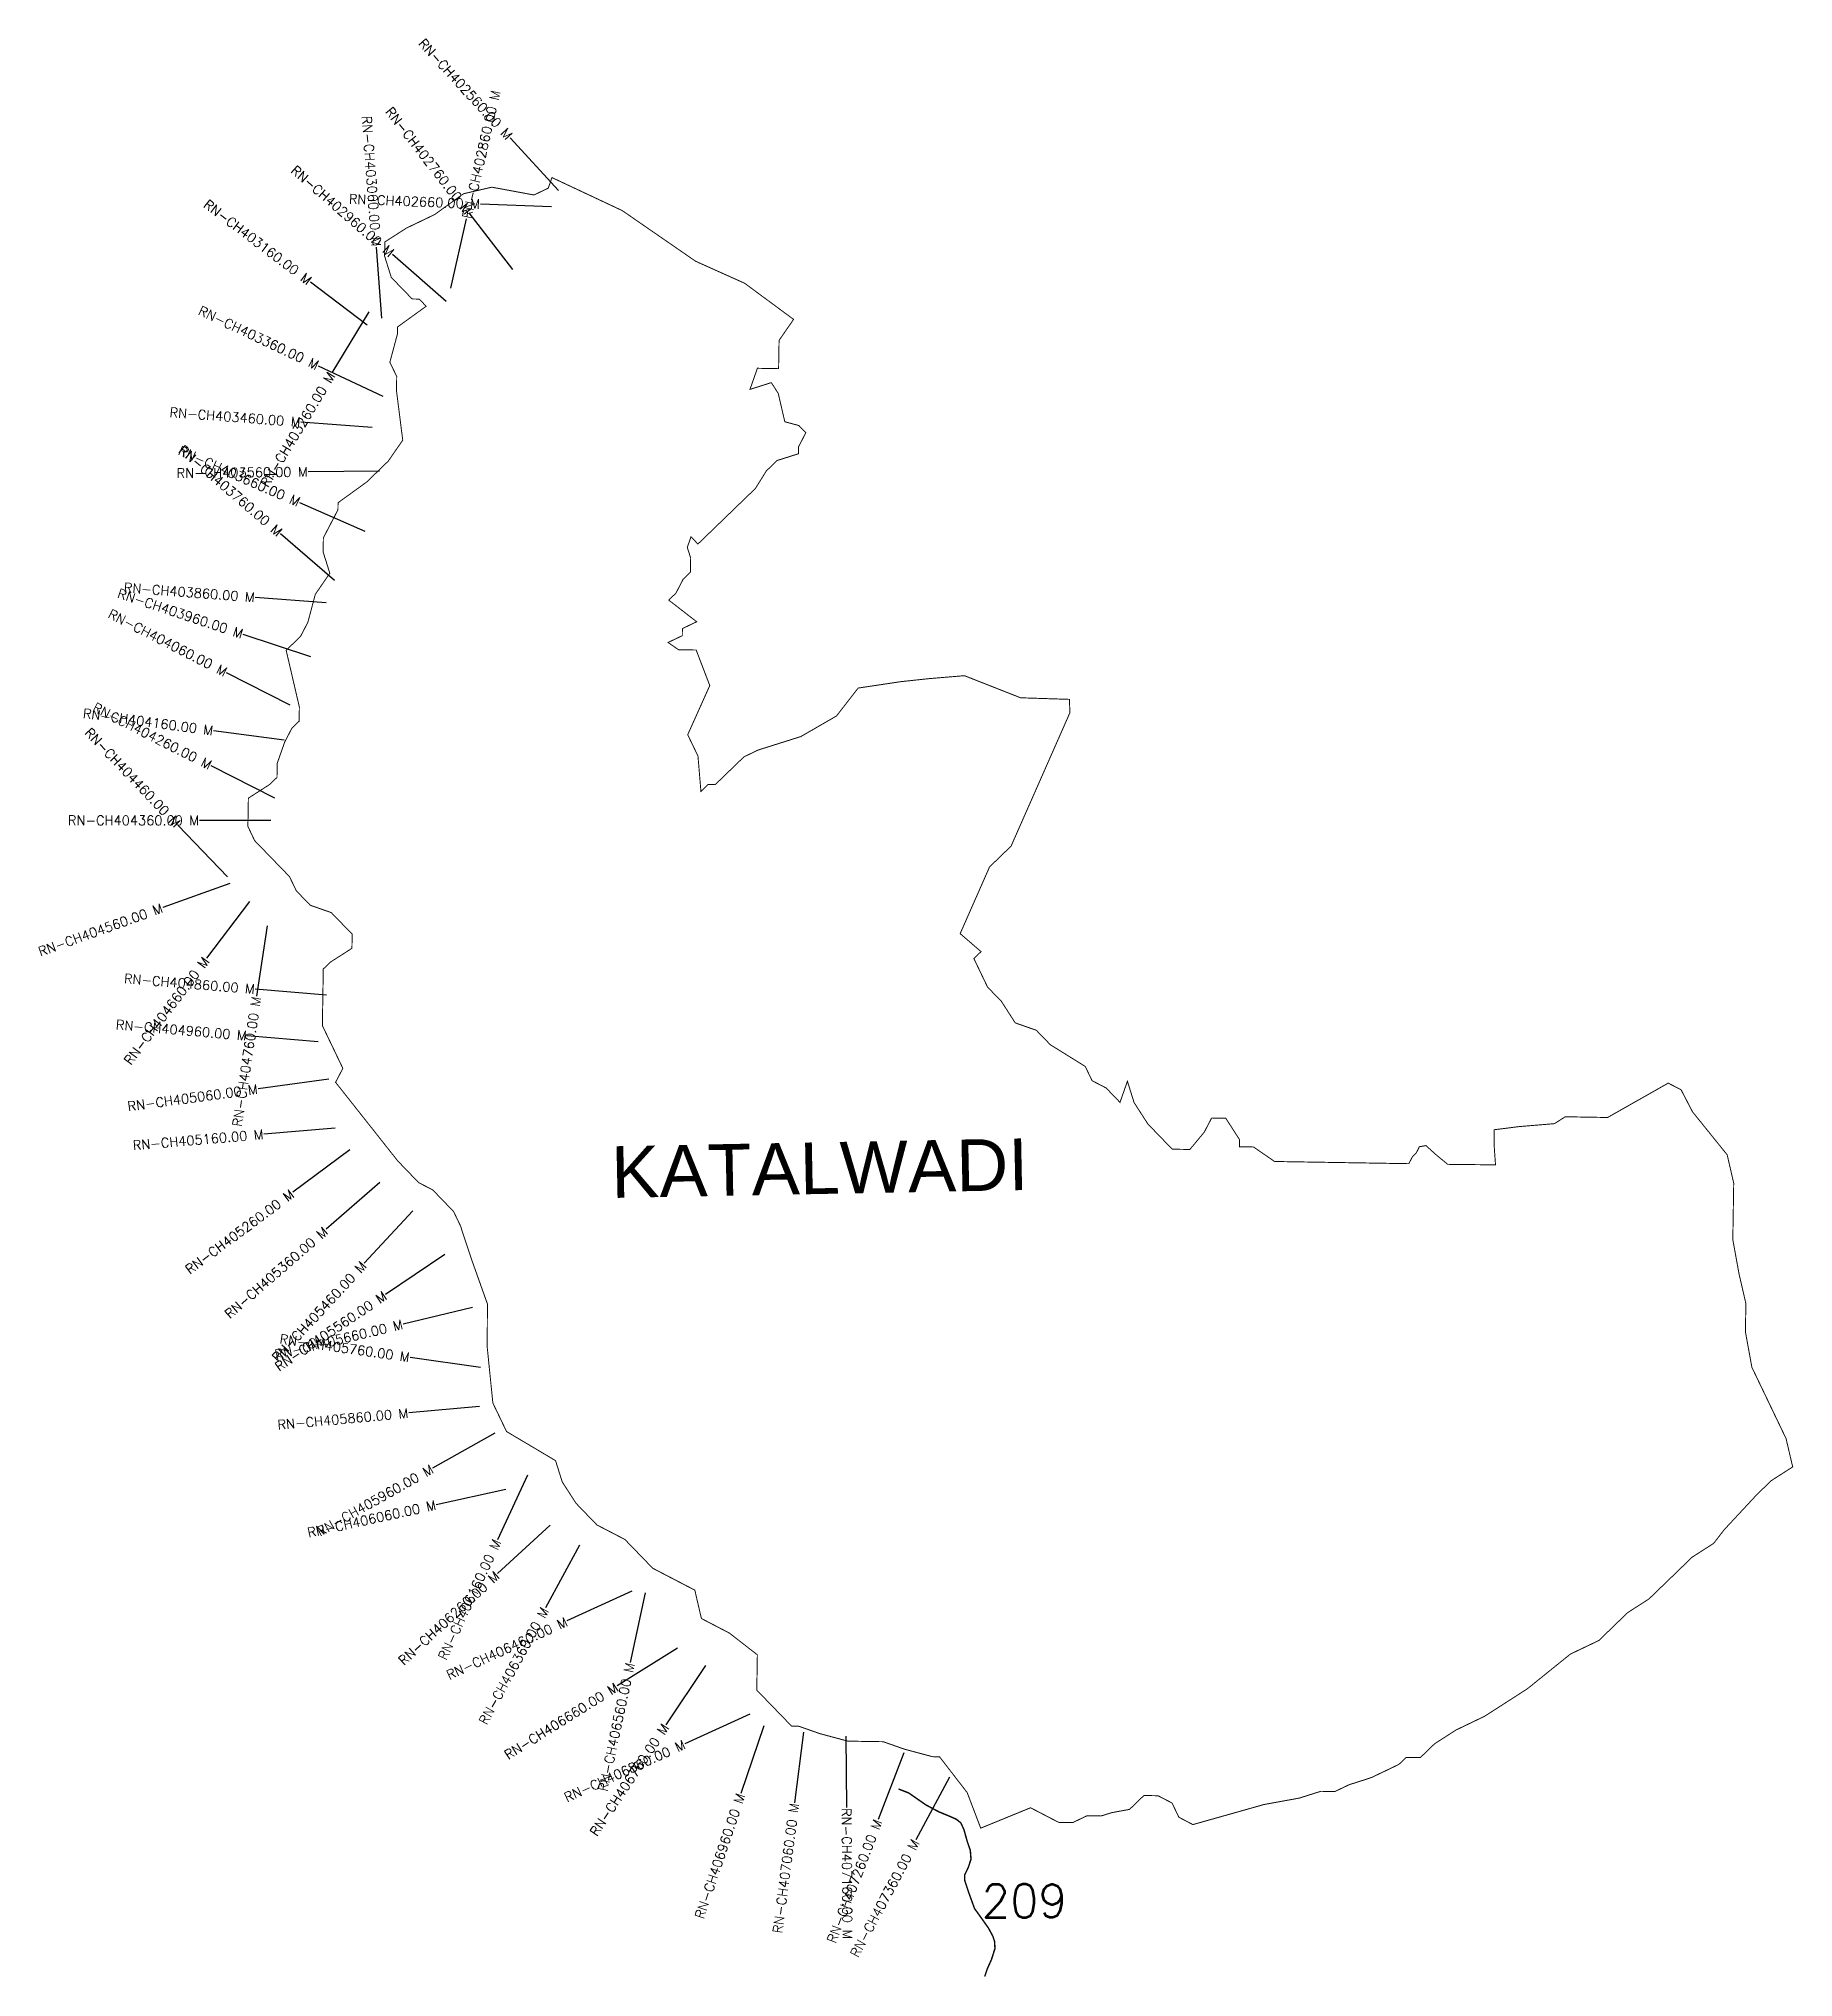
# Model space of a CAD drawing. Header units: metres. Extents: x 301992 to 305684, y 1939782 to 1943862.
import ezdxf
from ezdxf.enums import TextEntityAlignment as Align

# ---------------------------------------------------------------- set-up
doc = ezdxf.new("R2010")
doc.units = ezdxf.units.M
for name, color, linetype in [('CS', 134, 'Continuous'), ('CSMark', 6, 'Continuous'), ('NATURALLY PROTECTED', 3, 'Continuous'), ('VILLAGE NAME', 250, 'Continuous')]:
    doc.layers.add(name, color=color, linetype=linetype)
doc.styles.get("Standard").update_dxf_attribs({"font": 'simplex.shx'})

msp = doc.modelspace()

# ---------------------------------------------------------------- linework, layer by layer
at = {"color": 6, "const_width": 2, "flags": 128}
msp.add_lwpolyline([(303072, 1943569.6), (303219.7, 1943500.2), (303374.1, 1943393.6), (303477.4, 1943347.2), (303580.3, 1943271.2), (303549.8, 1943227), (303548.8, 1943167.5), (303504.2, 1943168.3), (303488.6, 1943123.9), (303533.5, 1943138.1), (303548, 1943115.5), (303561.9, 1943055.8), (303591.5, 1943047.8), (303606.1, 1943032.7), (303590.8, 1943003.2), (303590.5, 1942988.4), (303545.7, 1942974.2), (303523, 1942952.3), (303500.1, 1942915.5), (303379.1, 1942798.5), (303364.5, 1942813.6), (303356.7, 1942791.4), (303363.8, 1942769), (303363.3, 1942740.9), (303363.3, 1942739.2), (303348.1, 1942724.6), (303332.8, 1942695.1), (303317.7, 1942680.5), (303376.4, 1942634.9), (303346.4, 1942620.5), (303346.2, 1942605.6), (303316.2, 1942591.3), (303338.3, 1942576), (303375.4, 1942575.4), (303404, 1942500.6), (303357.6, 1942397.2), (303379.2, 1942352.2), (303385.4, 1942277.7), (303400.5, 1942292.4), (303415.4, 1942292.1), (303475.9, 1942350.6), (303505.8, 1942365), (303595.6, 1942393.3), (303670.6, 1942436.6), (303716.3, 1942495.4), (303805.7, 1942508.8), (303865.3, 1942515.2), (303939.8, 1942521.4), (304058, 1942474.9), (304160.7, 1942471.6), (304161.7, 1942443.4), (304038, 1942162.8), (303992.7, 1942119), (303930.8, 1941978.6), (303974.8, 1941940.7), (303959.7, 1941926.1), (303988.5, 1941866.1), (304017.7, 1941835.9), (304046.7, 1941790.8), (304091.1, 1941775.2), (304120.4, 1941744.9), (304194, 1941699.1), (304208.4, 1941669.1), (304237.9, 1941653.8), (304267.1, 1941623.5), (304282.7, 1941667.9), (304296.8, 1941623), (304325.9, 1941577.9), (304377, 1941525), (304414.2, 1941524.4), (304444.6, 1941561.1), (304459.9, 1941590.6), (304489.7, 1941590.1), (304518.7, 1941545), (304518.5, 1941530.1), (304548.2, 1941529.6), (304592.3, 1941499.1), (304874.8, 1941494.5), (304882.5, 1941509.2), (304890.1, 1941516.5), (304897.1, 1941530.2), (304910.9, 1941532.5), (304931.2, 1941514.1), (304956.6, 1941493.1), (305057.2, 1941492), (305054.1, 1941536.2), (305054.5, 1941565.9), (305106.7, 1941572.5), (305181.2, 1941578.7), (305203.8, 1941593.2), (305293, 1941591.7), (305420.6, 1941664), (305447.7, 1941650), (305471.7, 1941603.6), (305544.6, 1941513.2), (305558.4, 1941453.5), (305556.5, 1941334.5), (305569.5, 1941263), (305584, 1941200.1), (305583, 1941140.7), (305596.6, 1941066), (305668.5, 1940916.1), (305682.5, 1940856.4), (305637.3, 1940827.4), (305607.1, 1940798.1), (305539, 1940724.9), (305516.2, 1940695.5), (305471, 1940666.5), (305380.3, 1940578.7), (305335.2, 1940549.7), (305274.8, 1940491.2), (305214.8, 1940462.5), (305124.4, 1940389.6), (305034.2, 1940331.6), (304974.2, 1940302.8), (304929.1, 1940273.8), (304898.9, 1940244.6), (304869.1, 1940245.1), (304854, 1940230.4), (304796, 1940202.6), (304749.1, 1940187.5), (304719.1, 1940173.2), (304689.4, 1940173.7), (304644.5, 1940159.5), (304570, 1940145.9), (304420.5, 1940103.7), (304391, 1940119.1), (304376.6, 1940149.1), (304347.1, 1940164.4), (304317.4, 1940164.9), (304287.2, 1940135.7), (304249.8, 1940128.8), (304227.4, 1940121.8), (304197.7, 1940122.3), (304167.7, 1940107.9), (304138, 1940108.4), (304078.9, 1940139.1), (303974.1, 1940096.2), (303945.6, 1940171), (303887.4, 1940246.4), (303872.5, 1940246.6), (303813.2, 1940262.5), (303768.9, 1940278.1), (303694.5, 1940279.3), (303635.3, 1940295.2), (303590.9, 1940310.8), (303576, 1940311.1), (303502.9, 1940386.6), (303504.1, 1940461), (303445.4, 1940506.6), (303386.4, 1940537.3), (303372.5, 1940597.1), (303284, 1940643.1), (303225.5, 1940703.6), (303166.5, 1940734.3), (303122.7, 1940779.7), (303093.6, 1940824.8), (303079.5, 1940869.6), (302976.4, 1940930.8), (302947.6, 1940990.8), (302935.7, 1941108.8), (302936.2, 1941199.2), (302901.7, 1941296.1), (302879.4, 1941363.8), (302865, 1941393.8), (302821.2, 1941439.2), (302791.7, 1941454.5), (302747.8, 1941499.9), (302616.7, 1941665.7), (302632, 1941695.1), (302588.9, 1941785.1), (302590.8, 1941904.1), (302605.9, 1941918.7), (302651.1, 1941947.7), (302651.6, 1941977.5), (302610.5, 1942019.9), (302607.7, 1942022.8), (302563.3, 1942038.4), (302534.1, 1942068.7), (302519.7, 1942098.6), (302446.5, 1942174.2), (302432.2, 1942204.2), (302433.2, 1942263.7), (302478.3, 1942292.7), (302493.4, 1942307.4), (302493.9, 1942337.1), (302509.5, 1942381.4), (302524.8, 1942410.9), (302540, 1942425.6), (302540.5, 1942455.3), (302526.6, 1942515.1), (302512.7, 1942574.8), (302542.9, 1942604), (302558.3, 1942633.5), (302574.1, 1942692.8), (302604.6, 1942736.9), (302590.5, 1942781.7), (302591, 1942811.5), (302621.7, 1942870.5), (302621.9, 1942885.4), (302682.2, 1942929), (302727.5, 1942972.9), (302758, 1943017), (302744.8, 1943121.3), (302745.3, 1943151.1), (302730.9, 1943181), (302746.8, 1943240.3), (302747, 1943255.2), (302807.3, 1943298.8), (302792.7, 1943313.9), (302777.8, 1943314.2), (302733.9, 1943359.5), (302719.8, 1943404.4), (302720.3, 1943434.1), (302765.4, 1943463.1), (302825.3, 1943491.9), (302885.6, 1943535.5), (302945.3, 1943549.4), (303034.2, 1943533), (303064.2, 1943547.4), (303072, 1943569.6)], dxfattribs=at)
at = {"layer": 'CS'}
for p, q in [((303085.4, 1943542.7), (302984.1, 1943653.3)), ((303071.3, 1943507.8), (302921.5, 1943513.7)), ((302858.9, 1943336.6), (302892.2, 1943482.8)), ((302989.5, 1943376.5), (302897.6, 1943495.1)), ((302713.8, 1943274), (302702.6, 1943423.5)), ((302849.6, 1943309.1), (302736.4, 1943407.6)), ((302683.4, 1943259), (302563.8, 1943349.6)), ((302686.4, 1943286.9), (302609, 1943158.4)), ((302716.5, 1943109), (302580.8, 1943173.1)), ((302693.4, 1943043.6), (302543.9, 1943054.9)), ((302709.2, 1942951.9), (302559.2, 1942950.4)), ((302678.7, 1942825.1), (302541.3, 1942885.3)), ((302614.6, 1942721.9), (302501, 1942819.8)), ((302597.2, 1942674.7), (302447.6, 1942686.1)), ((302564.6, 1942561.2), (302422.3, 1942608.4)), ((302520.8, 1942459.1), (302387.3, 1942527.4)), ((302508.5, 1942385.5), (302359.9, 1942405.5)), ((302488.9, 1942263.8), (302355, 1942331.5)), ((302480.6, 1942216.9), (302330.6, 1942216.9)), ((302389.3, 1942097.9), (302285.7, 1942206.4)), ((302394.1, 1942084.4), (302253, 1942033.6)), ((302435.9, 1942046.3), (302345.2, 1941926.9)), ((302472.5, 1941995.1), (302450.3, 1941846.8)), ((302597.3, 1941849.2), (302447.8, 1941861.6)), ((302580.1, 1941751), (302430.6, 1941763.8)), ((302602.4, 1941672.2), (302453.7, 1941652)), ((302615.5, 1941569.4), (302466, 1941556.6)), ((302646.9, 1941523.8), (302526.6, 1941434.3)), ((302709.8, 1941455), (302596.7, 1941356.4)), ((302779, 1941395), (302676.9, 1941285.1)), ((302846.3, 1941303.3), (302722, 1941219.5)), ((302904.5, 1941192), (302758.6, 1941157)), ((302921.9, 1941065.4), (302773.4, 1941086.8)), ((302919.8, 1940983.5), (302770.5, 1940969.9)), ((302951.5, 1940927.6), (302820.8, 1940854)), ((303020.6, 1940839.1), (302957.4, 1940703.1)), ((302975.1, 1940809), (302828.6, 1940776.9)), ((303068, 1940733.5), (302957.5, 1940632.1)), ((303130, 1940691.4), (303058.2, 1940559.7)), ((303239.9, 1940594.6), (303103.5, 1940532.2)), ((303267.8, 1940591.6), (303236.6, 1940444.9)), ((303336.4, 1940475.3), (303209.4, 1940395.5)), ((303394.7, 1940438.7), (303311.7, 1940313.8)), ((303488.3, 1940336), (303351.7, 1940273.9)), ((303517.4, 1940311.5), (303469.6, 1940169.3)), ((303601.4, 1940298.5), (303582, 1940149.8)), ((303690.5, 1940289.5), (303691.6, 1940139.5)), ((303812.4, 1940254.6), (303758.6, 1940114.6)), ((303908.3, 1940203.6), (303837.7, 1940071.3))]:
    msp.add_line(p, q, dxfattribs=at)
at = {"layer": 'NATURALLY PROTECTED', "const_width": 3, "flags": 128}
msp.add_lwpolyline([(303801.3, 1940178.5), (303822.4, 1940170.4), (303858.4, 1940145.3), (303885.7, 1940130.7), (303909.6, 1940120.8), (303923.1, 1940114.7), (303932.4, 1940107), (303938.7, 1940093.2), (303945.9, 1940067.6), (303952.2, 1940049.3), (303953.6, 1940031), (303948, 1940013.6), (303940.6, 1939998.5), (303940.1, 1939987.2), (303948.6, 1939961.3), (303961, 1939927.1), (303974, 1939909.1), (303990.1, 1939886.3), (303999.7, 1939868.7), (304003.4, 1939857.1), (304004, 1939842.8), (303996.8, 1939820), (303987.8, 1939799.9), (303982.5, 1939784)], dxfattribs=at)

# ---------------------------------------------------------------- texts
at = {"insert": (303975.8, 1939978.1), "char_height": 70, "attachment_point": 1}
msp.add_mtext_dynamic_manual_height_columns('209', width=95.172, gutter_width=1, heights=[0], dxfattribs=at)
at = {"layer": 'CSMark'}
for s, rotation, p in [('RN-CH402560.00 M', 312.4991, (302983.4, 1943654)), ('RN-CH402760.00 M', 307.7693, (302897, 1943495.9)), ('RN-CH403060.00 M', 274.282, (302702.5, 1943424.5)), ('RN-CH402960.00 M', 318.9866, (302735.6, 1943408.2)), ('RN-CH403160.00 M', 322.8233, (302563, 1943350.2)), ('RN-CH402660.00 M', 357.7271, (302920.5, 1943513.8)), ('RN-CH403360.00 M', 334.7234, (302579.9, 1943173.5)), ('RN-CH403260.00 M', 58.9317, (302608.5, 1943157.6)), ('RN-CH403460.00 M', 355.6778, (302542.9, 1943055)), ('RN-CH403660.00 M', 336.3148, (302540.4, 1942885.7)), ('RN-CH403760.00 M', 319.2738, (302500.2, 1942820.4)), ('RN-CH403560.00 M', 0.5787, (302558.2, 1942950.4)), ('RN-CH403960.00 M', 341.6523, (302421.3, 1942608.7)), ('RN-CH403860.00 M', 355.636, (302446.6, 1942686.2)), ('RN-CH404060.00 M', 332.9225, (302386.4, 1942527.8)), ('RN-CH404260.00 M', 333.1502, (302354.1, 1942332)), ('RN-CH404160.00 M', 352.3279, (302358.9, 1942405.7)), ('RN-CH404460.00 M', 313.6577, (302285, 1942207.2)), ('RN-CH404560.00 M', 19.8032, (302252, 1942033.3)), ('RN-CH404660.00 M', 52.7995, (302344.6, 1941926.1)), ('RN-CH404860.00 M', 355.2634, (302446.8, 1941861.7)), ('RN-CH404760.00 M', 81.4735, (302450.1, 1941845.8)), ('RN-CH404960.00 M', 355.1276, (302429.6, 1941763.8)), ('RN-CH405060.00 M', 7.7201, (302452.7, 1941651.9)), ('RN-CH405160.00 M', 4.8857, (302465, 1941556.5)), ('RN-CH405260.00 M', 36.6764, (302525.8, 1941433.7)), ('RN-CH405360.00 M', 41.0645, (302595.9, 1941355.8)), ('RN-CH405460.00 M', 47.1213, (302676.3, 1941284.4)), ('RN-CH405560.00 M', 33.9769, (302721.1, 1941218.9)), ('RN-CH405660.00 M', 13.5055, (302757.7, 1941156.7)), ('RN-CH405760.00 M', 351.8232, (302772.4, 1941086.9)), ('RN-CH405860.00 M', 5.1942, (302769.5, 1940969.8)), ('RN-CH405960.00 M', 29.3645, (302819.9, 1940853.6)), ('RN-CH406060.00 M', 12.3655, (302827.6, 1940776.6)), ('RN-CH406160.00 M', 65.0746, (302956.9, 1940702.2)), ('RN-CH406260.00 M', 42.5724, (302956.8, 1940631.4)), ('RN-CH406460.00 M', 24.5801, (303102.6, 1940531.8)), ('RN-CH406360.00 M', 61.4072, (303057.7, 1940558.8)), ('RN-CH406560.00 M', 77.9686, (303236.3, 1940444)), ('RN-CH406660.00 M', 32.1564, (303208.5, 1940395)), ('RN-CH406760.00 M', 56.3948, (303311.2, 1940312.9)), ('RN-CH406860.00 M', 24.4482, (303350.8, 1940273.5)), ('RN-CH406960.00 M', 71.4429, (303469.3, 1940168.4)), ('RN-CH407060.00 M', 82.5756, (303581.9, 1940148.8)), ('RN-CH407260.00 M', 68.971, (303758.2, 1940113.6)), ('RN-CH407360.00 M', 61.9134, (303837.2, 1940070.4))]:
    msp.add_text(s, height=20, rotation=rotation, dxfattribs=at).set_placement(p, align=Align.MIDDLE_RIGHT)
for s, rotation, p in [('RN-CH402860.00 M', 77.1452, (302892.5, 1943483.8)), ('RN-CH407160.00 M', 270.4313, (303691.7, 1940138.5))]:
    msp.add_text(s, height=20, rotation=rotation, dxfattribs=at).set_placement(p, align=Align.MIDDLE_LEFT)
msp.add_text('RN-CH404360.00 M', height=20, dxfattribs=at).set_placement((302329.6, 1942216.9), align=Align.MIDDLE_RIGHT)
at = {"layer": 'VILLAGE NAME', "insert": (303195.4, 1941531), "char_height": 108.748, "attachment_point": 1, "rotation": 1.1028}
msp.add_mtext_dynamic_manual_height_columns('{\\fArial|b0|i0|c0|p34;KATALWADI}', width=1571.314, gutter_width=543.7, heights=[0], dxfattribs=at)

doc.saveas('drawing.dxf')
